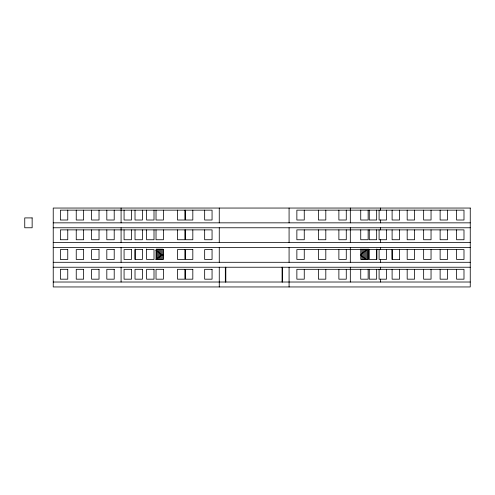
<?xml version="1.0" encoding="UTF-8"?>
<svg xmlns="http://www.w3.org/2000/svg" width="495" height="495" viewBox="0 0 495 495"><rect width="100%" height="100%" fill="white"/><g stroke="black" fill="none" stroke-linecap="round" stroke-linejoin="round"><path stroke-width="0.74" d="M360.849 254.436L367.315 249.35M155.919 259.522L161.958 254.894L163.418 254.894M53.231 222.843L470.25 222.843M53.231 227.774L470.25 227.774M53.231 242.569L470.25 242.569M53.231 247.5L470.25 247.5M146.607 249.598L154.007 249.598L154.007 259.46L146.607 259.46L146.625 248.979M399.552 259.448L392.108 259.46L392.108 249.598L392.158 259.448M53.231 262.294L470.25 262.294M53.231 267.226L470.25 267.226M53.231 282.02L470.25 282.02M155.919 250.272L161.958 254.894M360.849 255.358L366.139 259.522M456.594 210.146L456.594 220.009L463.988 220.009L463.988 210.146L296.864 210.146L296.864 220.009L304.258 220.009L304.258 210.146M456.594 229.872L456.594 239.735L463.988 239.735L463.988 229.872L296.864 229.872L296.864 239.735L304.258 239.735L304.258 229.872M456.594 249.598L456.594 259.46L463.988 259.46L463.988 249.598L296.864 249.598L296.864 259.46L304.258 259.46L304.258 249.598M456.594 269.317L456.594 279.18L463.988 279.18L463.988 269.317L296.864 269.317L296.864 279.18L304.258 279.18L304.258 269.317M447.517 210.146L447.517 220.009L440.123 220.009L440.123 210.146M447.517 229.872L447.517 239.735L440.123 239.735L440.123 229.872M447.517 249.598L447.517 259.46L440.123 259.46L440.123 249.598M447.517 269.317L447.517 279.18L440.123 279.18L440.123 269.317M431.046 210.146L431.046 220.009L423.652 220.009L423.652 210.146M431.046 229.872L431.046 239.735L423.652 239.735L423.652 229.872M431.046 249.598L431.046 259.46L423.652 259.46L423.652 249.598M431.046 269.317L431.046 279.18L423.652 279.18L423.652 269.317M414.581 210.146L414.581 220.009L407.181 220.009L407.181 210.146M414.581 229.872L414.581 239.735L407.181 239.735L407.181 229.872M414.581 249.598L414.581 259.46L407.181 259.46L407.181 249.598M414.581 269.317L414.581 279.18L407.181 279.18L407.181 269.317M399.502 210.146L399.502 220.009L392.108 220.009L392.108 210.146M399.502 229.872L399.502 239.735L392.108 239.735L392.108 229.872M399.552 249.585L399.502 259.46M399.502 269.317L399.502 279.18L392.108 279.18L392.108 269.317M386.484 210.146L386.484 220.009L379.09 220.009L379.09 210.146M386.484 229.872L386.484 239.735L379.09 239.735L379.09 229.872M386.484 249.598L386.484 259.46L379.09 259.46L379.09 249.598M386.484 269.317L386.484 279.18L379.09 279.18L379.09 269.317M380.507 208.049L380.507 210.146M380.507 220.009L380.507 222.843M380.507 227.774L380.507 229.872M380.507 239.735L380.507 242.569M380.507 247.5L380.507 249.598M380.507 259.46L380.507 262.294M380.507 267.226L380.507 269.317M380.507 279.18L380.507 282.02M376.856 248.979L376.856 259.337M376.664 210.146L376.664 220.009L369.27 220.009L369.27 210.146M376.664 229.872L376.664 239.735L369.27 239.735L369.27 229.872M376.664 249.598L376.664 259.46L369.27 259.46L369.27 249.598M376.664 269.317L376.664 279.18L369.27 279.18L369.27 269.317M368.274 248.979L368.274 259.337M368.138 210.146L368.138 220.009L360.737 220.009L360.737 210.146M368.138 229.872L368.138 239.735L360.737 239.735L360.737 229.872M368.138 249.598L368.138 259.46L360.737 259.46L360.75 248.979M368.138 269.317L368.138 279.18L360.737 279.18L360.737 269.317M367.203 248.979L367.203 259.337M366.127 248.979L366.127 259.337M365.05 248.979L365.05 259.337M363.974 248.979L363.974 259.337M362.903 248.979L362.903 259.337M361.826 248.979L361.826 259.337M350.324 208.049L350.324 222.843M350.324 227.774L350.324 242.569M350.324 247.5L350.324 262.294M350.324 267.226L350.324 282.02M346.271 210.146L346.271 220.009L338.877 220.009L338.877 210.146M346.271 229.872L346.271 239.735L338.877 239.735L338.877 229.872M346.271 249.598L346.271 259.46L338.877 259.46L338.877 249.598M346.271 269.317L346.271 279.18L338.877 279.18L338.877 269.317M325.809 210.146L325.809 220.009L318.409 220.009L318.409 210.146M325.809 229.872L325.809 239.735L318.409 239.735L318.409 229.872M325.809 249.598L325.809 259.46L318.409 259.46L318.409 249.598M325.809 269.317L325.809 279.18L318.409 279.18L318.409 269.317M289.08 208.049L289.08 222.843M289.08 227.774L289.08 242.569M289.08 247.5L289.08 262.294M289.08 267.226L289.08 286.952M282.571 267.226L282.571 282.02M282.082 267.226L282.082 282.02M225.819 267.226L225.819 282.02M225.324 267.226L225.324 282.02M219.26 208.049L219.26 222.843M219.26 227.774L219.26 242.569M219.26 247.5L219.26 262.294M219.26 267.226L219.26 286.952M204.664 210.146L204.664 220.009L212.058 220.009L212.058 210.146L60.365 210.146L60.365 220.009L67.759 220.009L67.759 210.146M204.664 229.872L204.664 239.735L212.058 239.735L212.058 229.872L60.365 229.872L60.365 239.735L67.759 239.735L67.759 229.872M192.821 210.146L192.821 220.009L185.427 220.009L185.427 210.146M192.821 229.872L192.821 239.735L185.427 239.735L185.427 229.872M184.883 210.146L184.883 220.009L177.488 220.009L177.488 210.146M184.883 229.872L184.883 239.735L177.488 239.735L177.488 229.872M163.424 210.146L163.424 220.009L156.024 220.009L156.024 210.146M163.424 229.872L163.424 239.735L156.024 239.735L156.024 229.872M162.818 248.979L162.818 259.337M161.741 248.979L161.741 259.337M160.671 248.979L160.671 259.337M159.594 248.979L159.594 259.337M158.518 248.979L158.518 259.337M157.441 248.979L157.441 259.337M156.37 248.979L156.37 259.337M154.007 210.146L154.007 220.009L146.607 220.009L146.607 210.146M154.007 229.872L154.007 239.735L146.607 239.735L146.607 229.872M142.418 210.146L142.418 220.009L135.017 220.009L135.017 210.146M142.418 229.872L142.418 239.735L135.017 239.735L135.017 229.872M135.135 248.979L135.135 259.337M131.472 210.146L131.472 220.009L124.072 220.009L124.072 210.146M131.472 229.872L131.472 239.735L124.072 239.735L124.072 229.872M121.083 208.049L121.083 222.843M121.083 227.774L121.083 242.569M121.083 247.5L121.083 262.294M121.083 267.226L121.083 282.02M114.209 210.146L114.209 220.009L106.815 220.009L106.815 210.146M114.209 229.872L114.209 239.735L106.815 239.735L106.815 229.872M99.025 210.146L99.025 220.009L91.625 220.009L91.625 210.146M99.025 229.872L99.025 239.735L91.625 239.735L91.625 229.872M83.636 210.146L83.636 220.009L76.242 220.009L76.242 210.146M83.636 229.872L83.636 239.735L76.242 239.735L76.242 229.872M470.25 208.049L53.231 208.049L53.231 286.952L470.25 286.952L470.25 208.049M32.144 217.911L24.75 217.911L24.75 227.774L32.144 227.774L32.144 217.911M67.759 249.598L60.365 249.598L60.365 259.46L67.759 259.46L67.759 249.598M83.636 249.598L76.242 249.598L76.242 259.46L83.636 259.46L83.636 249.598M99.025 249.598L91.625 249.598L91.625 259.46L99.025 259.46L99.025 249.598M114.209 249.598L106.815 249.598L106.815 259.46L114.209 259.46L114.209 249.598M131.472 249.598L124.072 249.598L124.072 259.46L131.472 259.46L131.472 249.598M142.418 249.598L135.017 249.598L135.017 259.46L142.418 259.46L142.418 249.598M163.424 249.598L156.024 249.598L156.024 259.46L163.424 259.46L163.424 249.598M184.883 249.598L177.488 249.598L177.488 259.46L184.883 259.46L184.883 249.598M192.821 249.598L185.427 249.598L185.427 259.46L192.821 259.46L192.821 249.598M212.058 249.598L204.664 249.598L204.664 259.46L212.058 259.46L212.058 249.598M67.759 269.317L60.365 269.317L60.365 279.18L67.759 279.18L67.759 269.317M83.636 269.317L76.242 269.317L76.242 279.18L83.636 279.18L83.636 269.317M99.025 269.317L91.625 269.317L91.625 279.18L99.025 279.18L99.025 269.317M114.209 269.317L106.815 269.317L106.815 279.18L114.209 279.18L114.209 269.317M131.472 269.317L124.072 269.317L124.072 279.18L131.472 279.18L131.472 269.317M142.418 269.317L135.017 269.317L135.017 279.18L142.418 279.18L142.418 269.317M154.007 269.317L146.607 269.317L146.607 279.18L154.007 279.18L154.007 269.317M163.424 269.317L156.024 269.317L156.024 279.18L163.424 279.18L163.424 269.317M184.883 269.317L177.488 269.317L177.488 279.18L184.883 279.18L184.883 269.317M192.821 269.317L185.427 269.317L185.427 279.18L192.821 279.18L192.821 269.317M212.058 269.317L204.664 269.317L204.664 279.18L212.058 279.18L212.058 269.317"/></g></svg>
